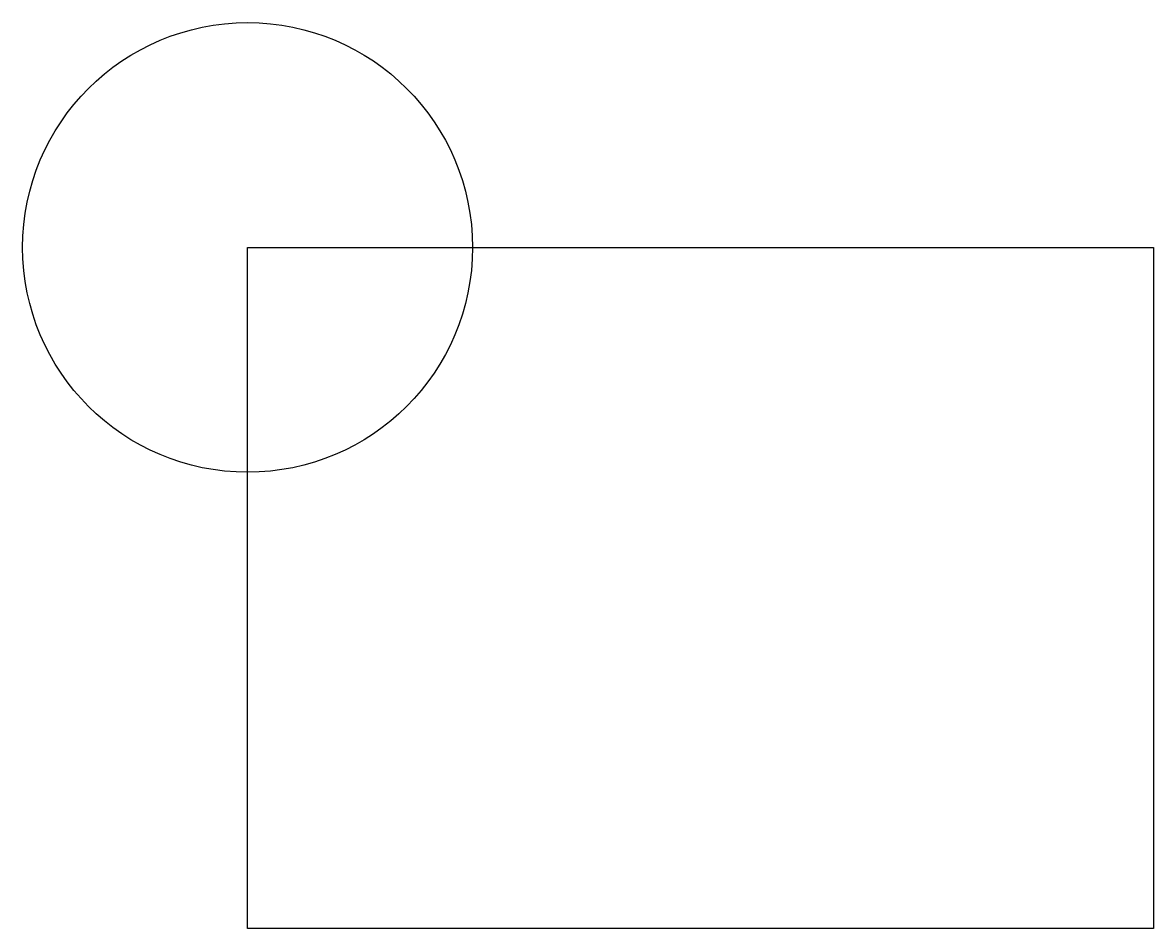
# Model space of a CAD drawing. Header units: inches. Extents: x -0.542 to -0.074, y -0.107 to 0.269.
import ezdxf

# ---------------------------------------------------------------- set-up
doc = ezdxf.new("R2010")
doc.units = ezdxf.units.IN
doc.header["$MEASUREMENT"] = 0

msp = doc.modelspace()

# ---------------------------------------------------------------- linework, layer by layer
msp.add_lwpolyline([(-0.44882, 0.1754), (-0.07394, 0.1754), (-0.07394, -0.10662), (-0.44882, -0.10662)], close=True)
msp.add_circle((-0.44882, 0.1754), 0.09311)

doc.saveas('drawing.dxf')
